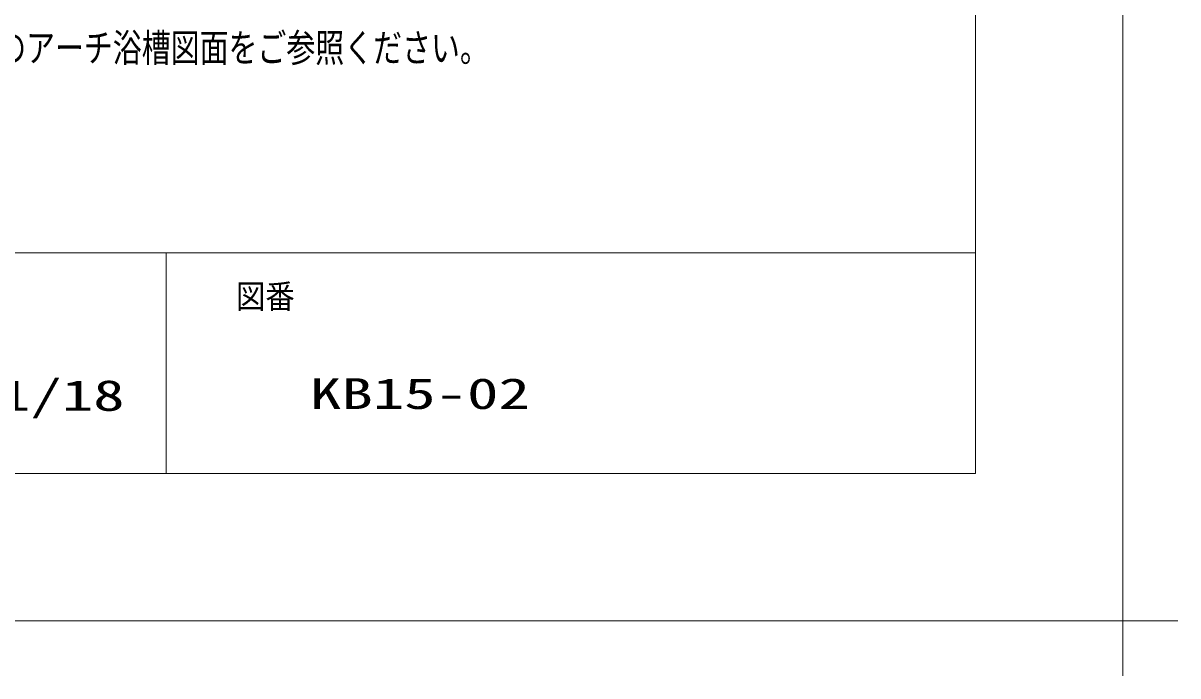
# Model space of a CAD drawing. Units: millimetres on the paper. Extents: x -305 to 305, y -152 to 152.
# Drawn here: x 44.3 to 122.7, y -152.2 to -107.9 of the extents above; entities that cross this region are included whole.
import ezdxf
from ezdxf.enums import TextEntityAlignment as Align

# ---------------------------------------------------------------- set-up
doc = ezdxf.new("R2010")
doc.units = ezdxf.units.MM
for name, color, linetype, lineweight in [('0-1_RV', 7, 'Continuous', 9), ('0-2_0', 7, 'Continuous', 9), ('0-3_1図面枠', 7, 'Continuous', 9), ('0-4_図面枠', 3, 'Continuous', 9), ('0-5_DEFPOINTS', 7, 'Continuous', 9)]:
    doc.layers.add(name, color=color, linetype=linetype, lineweight=lineweight)
doc.styles.add('ＭＳ ゴシック', font='')
doc.styles.get('ＭＳ ゴシック').set_extended_font_data('MS Gothic')

# ---------------------------------------------------------------- blocks, each defined once
blk = doc.blocks.new('グループ-6')
at = {"layer": '0-3_1図面枠'}
for p, q in [((4200, -2895), (4200, -3045)), ((4275, -2970), (4125, -2970))]:
    blk.add_line(p, q, dxfattribs=at)

msp = doc.modelspace()

# ---------------------------------------------------------------- linework, layer by layer
at = {"layer": '0-2_0'}
msp.add_line((53.983, -123.498), (53.983, -138.498), dxfattribs=at)
at = {"layer": '0-4_図面枠'}
msp.add_line((-291.017, -123.498), (108.983, -123.498), dxfattribs=at)
msp.add_lwpolyline([(-291.017, -138.498), (108.983, -138.498), (108.983, 138.502), (-291.017, 138.502)], close=True, dxfattribs=at)
at = {"layer": '0-5_DEFPOINTS'}
for q in [(118.983, 148.502), (-301.017, -148.498)]:
    msp.add_line((118.983, -148.498), q, dxfattribs=at)

# ---------------------------------------------------------------- block references
at = {"layer": '0-3_1図面枠', "xscale": 0.05, "yscale": 0.05}
msp.add_blockref('グループ-6', (-91.017, 0.002), dxfattribs=at)
msp.add_blockref('グループ-6', (-91.017, 0.002), dxfattribs=at)

# ---------------------------------------------------------------- texts
at = {"layer": '0-1_RV', "style": 'ＭＳ ゴシック', "width": 0.75}
msp.add_text('※現場加工の場合の浴槽穴あけ位置は、各種部材図面のアーチ浴槽図面をご参照ください。', height=1.921, dxfattribs=at).set_placement((-4.658, -111.1), align=Align.BOTTOM_LEFT)
at = {"layer": '0-3_1図面枠', "style": 'ＭＳ ゴシック'}
for s, height, width, p in [('図番', 1.628, 0.9, (58.732, -127.759)), ('2021/01/18', 2.092, 1.5, (29.822, -134.861)), ('KB15-02', 2.092, 1.5, (63.761, -134.737))]:
    msp.add_text(s, height=height, dxfattribs=dict(at, width=width)).set_placement(p, align=Align.BOTTOM_LEFT)

doc.saveas('drawing.dxf')
